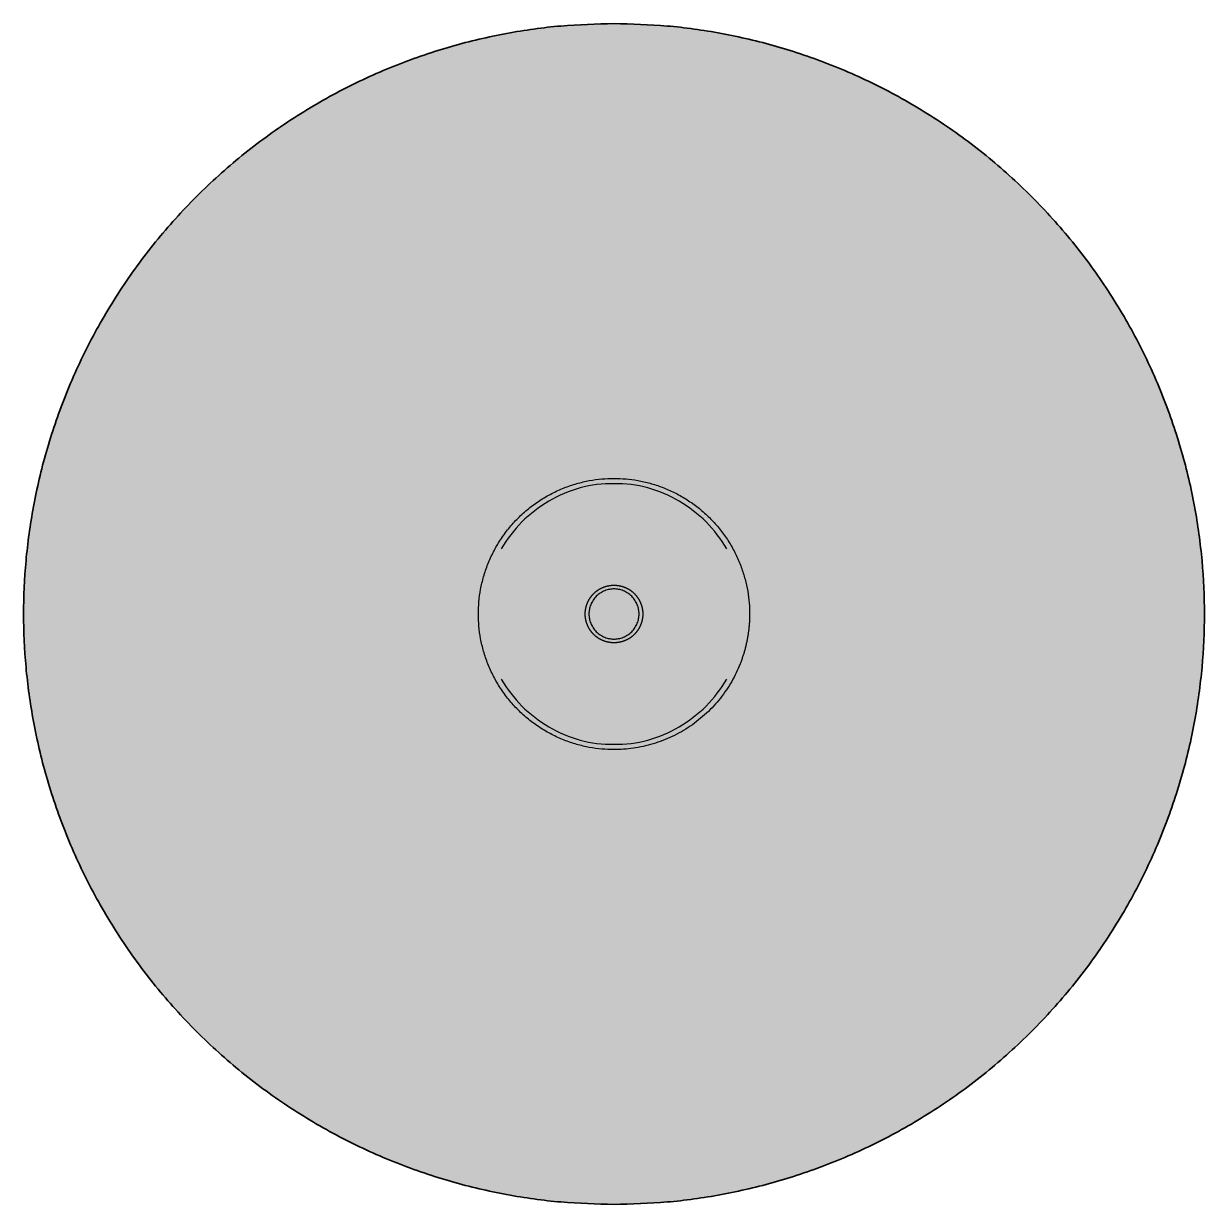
# Model space of a CAD drawing. Header units: millimetres. Extents: x 0 to 747, y 0 to 497.
# Drawn here: x 417.3 to 747.3, y 61.5 to 391.5 of the extents above; entities that cross this region are included whole.
import ezdxf

# ---------------------------------------------------------------- set-up
doc = ezdxf.new("R2010")
doc.units = ezdxf.units.MM
doc.layers.add('Blocks', color=7, linetype='Continuous')
doc.layers.add('Blocks$Fill', color=7, linetype='Continuous', true_color=0xffffff)
doc.layers.add('Blocks$Inner', color=7, linetype='Continuous', lineweight=25, true_color=0x007f00)
doc.layers.add('Blocks$Outline', color=7, linetype='Continuous', lineweight=35, true_color=0xff3f3f)

# ---------------------------------------------------------------- blocks, each defined once
blk = doc.blocks.new('PH 3½ 2½ Table Lamp Top')
at = {"layer": 'Blocks$Fill'}
blk.add_hatch(color=256, dxfattribs=at).paths.add_polyline_path([(165, -165), (168.66, -164.96), (172.36, -164.84), (176.08, -164.63), (179.83, -164.33), (183.6, -163.95), (187.39, -163.47), (191.2, -162.91), (195.02, -162.25), (198.86, -161.49), (202.7, -160.63), (206.55, -159.68), (210.4, -158.63), (214.25, -157.48), (218.09, -156.23), (221.92, -154.87), (225.74, -153.42), (229.53, -151.86), (233.31, -150.2), (237.06, -148.43), (240.78, -146.57), (244.47, -144.6), (248.12, -142.53), (251.73, -140.37), (255.29, -138.1), (258.8, -135.74), (262.26, -133.29), (265.66, -130.74), (269, -128.1), (272.27, -125.37), (275.48, -122.55), (278.61, -119.65), (281.67, -116.67), (284.65, -113.61), (287.55, -110.48), (290.37, -107.27), (293.1, -104), (295.74, -100.66), (298.29, -97.26), (300.74, -93.8), (303.1, -90.29), (305.37, -86.73), (307.53, -83.12), (309.6, -79.47), (311.57, -75.78), (313.43, -72.06), (315.2, -68.31), (316.86, -64.53), (318.42, -60.74), (319.87, -56.92), (321.23, -53.09), (322.48, -49.25), (323.63, -45.4), (324.68, -41.55), (325.63, -37.7), (326.49, -33.86), (327.25, -30.02), (327.91, -26.2), (328.47, -22.39), (328.95, -18.6), (329.33, -14.83), (329.63, -11.08), (329.84, -7.36), (329.96, -3.66), (330, 0), (329.96, 3.66), (329.84, 7.36), (329.63, 11.08), (329.33, 14.83), (328.95, 18.6), (328.47, 22.39), (327.91, 26.2), (327.25, 30.02), (326.49, 33.86), (325.63, 37.7), (324.68, 41.55), (323.63, 45.4), (322.48, 49.25), (321.23, 53.09), (319.87, 56.92), (318.42, 60.74), (316.86, 64.53), (315.2, 68.31), (313.43, 72.06), (311.57, 75.78), (309.6, 79.47), (307.53, 83.12), (305.37, 86.73), (303.1, 90.29), (300.74, 93.8), (298.29, 97.26), (295.74, 100.66), (293.1, 104), (290.37, 107.27), (287.55, 110.48), (284.65, 113.61), (281.67, 116.67), (278.61, 119.65), (275.48, 122.55), (272.27, 125.37), (269, 128.1), (265.66, 130.74), (262.26, 133.29), (258.8, 135.74), (255.29, 138.1), (251.73, 140.37), (248.12, 142.53), (244.47, 144.6), (240.78, 146.57), (237.06, 148.43), (233.31, 150.2), (229.53, 151.86), (225.74, 153.42), (221.92, 154.87), (218.09, 156.23), (214.25, 157.48), (210.4, 158.63), (206.55, 159.68), (202.7, 160.63), (198.86, 161.49), (195.02, 162.25), (191.2, 162.91), (187.39, 163.47), (183.6, 163.95), (179.83, 164.33), (176.08, 164.63), (172.36, 164.84), (168.66, 164.96), (165, 165), (161.34, 164.96), (157.64, 164.84), (153.92, 164.63), (150.17, 164.33), (146.4, 163.95), (142.61, 163.47), (138.8, 162.91), (134.98, 162.25), (131.14, 161.49), (127.3, 160.63), (123.45, 159.68), (119.6, 158.63), (115.75, 157.48), (111.91, 156.23), (108.08, 154.87), (104.26, 153.42), (100.47, 151.86), (96.69, 150.2), (92.94, 148.43), (89.22, 146.57), (85.53, 144.6), (81.88, 142.53), (78.27, 140.37), (74.71, 138.1), (71.2, 135.74), (67.74, 133.29), (64.34, 130.74), (61, 128.1), (57.73, 125.37), (54.52, 122.55), (51.39, 119.65), (48.33, 116.67), (45.35, 113.61), (42.45, 110.48), (39.63, 107.27), (36.9, 104), (34.26, 100.66), (31.71, 97.26), (29.26, 93.8), (26.9, 90.29), (24.63, 86.73), (22.47, 83.12), (20.4, 79.47), (18.43, 75.78), (16.57, 72.06), (14.8, 68.31), (13.14, 64.53), (11.58, 60.74), (10.13, 56.92), (8.77, 53.09), (7.52, 49.25), (6.37, 45.4), (5.32, 41.55), (4.37, 37.7), (3.51, 33.86), (2.75, 30.02), (2.09, 26.2), (1.53, 22.39), (1.05, 18.6), (0.67, 14.83), (0.37, 11.08), (0.16, 7.36), (0.04, 3.66), (0, 0), (0.04, -3.66), (0.16, -7.36), (0.37, -11.08), (0.67, -14.83), (1.05, -18.6), (1.53, -22.39), (2.09, -26.2), (2.75, -30.02), (3.51, -33.86), (4.37, -37.7), (5.32, -41.55), (6.37, -45.4), (7.52, -49.25), (8.77, -53.09), (10.13, -56.92), (11.58, -60.74), (13.14, -64.53), (14.8, -68.31), (16.57, -72.06), (18.43, -75.78), (20.4, -79.47), (22.47, -83.12), (24.63, -86.73), (26.9, -90.29), (29.26, -93.8), (31.71, -97.26), (34.26, -100.66), (36.9, -104), (39.63, -107.27), (42.45, -110.48), (45.35, -113.61), (48.33, -116.67), (51.39, -119.65), (54.52, -122.55), (57.73, -125.37), (61, -128.1), (64.34, -130.74), (67.74, -133.29), (71.2, -135.74), (74.71, -138.1), (78.27, -140.37), (81.88, -142.53), (85.53, -144.6), (89.22, -146.57), (92.94, -148.43), (96.69, -150.2), (100.47, -151.86), (104.26, -153.42), (108.08, -154.87), (111.91, -156.23), (115.75, -157.48), (119.6, -158.63), (123.45, -159.68), (127.3, -160.63), (131.14, -161.49), (134.98, -162.25), (138.8, -162.91), (142.61, -163.47), (146.4, -163.95), (150.17, -164.33), (153.92, -164.63), (157.64, -164.84), (161.34, -164.96)], flags=0)
at = {"layer": 'Blocks$Inner'}
for points, weights, knots in [([(165, 165), (0, 165), (0, 0), (0, -165), (165, -165)], [1, 0.707106781187, 1, 0.707106781187, 1], [518.362773, 518.362773, 518.362773, 777.544159, 777.544159, 1036.725546, 1036.725546, 1036.725546]), ([(165, -165), (330, -165), (330, 0), (330, 165), (165, 165)], [1, 0.707106781187, 1, 0.707106781187, 1], [1036.725546, 1036.725546, 1036.725546, 1295.906932, 1295.906932, 1555.088319, 1555.088319, 1555.088319]), ([(165, -37.9), (127.1, -37.9), (127.1, 0), (127.1, 37.9), (165, 37.9)], [1, 0.707106781187, 1, 0.707106781187, 1], [-59.530591, -59.530591, -59.530591, 0, 0, 59.530591, 59.530591, 59.530591]), ([(165, -8.05), (163.46, -8.05), (162.04, -7.48), (160.49, -6.87), (159.31, -5.69), (158.13, -4.51), (157.52, -2.96), (156.95, -1.54), (156.95, 0), (156.95, 1.54), (157.52, 2.96), (158.13, 4.51), (159.31, 5.69), (160.49, 6.87), (162.04, 7.48), (163.46, 8.05), (165, 8.05)], [1, 0.926776695297, 0.890165042945, 0.853553390593, 0.853553390593, 0.853553390593, 0.890165042945, 0.926776695297, 1, 0.926776695297, 0.890165042945, 0.853553390593, 0.853553390593, 0.853553390593, 0.890165042945, 0.926776695297, 1], [25.621548, 25.621548, 25.621548, 28.692517, 28.692517, 32.026934, 32.026934, 35.361352, 35.361352, 38.432321, 38.432321, 41.503291, 41.503291, 44.837708, 44.837708, 48.172125, 48.172125, 51.243095, 51.243095, 51.243095]), ([(165, 7), (158, 7), (158, 0), (158, -7), (165, -7)], [1, 0.707106781187, 1, 0.707106781187, 1], [-21.991134, -21.991134, -21.991134, -10.995567, -10.995567, 0, 0, 0]), ([(165, 8.05), (166.54, 8.05), (167.96, 7.48), (169.51, 6.87), (170.69, 5.69), (171.87, 4.51), (172.48, 2.96), (173.05, 1.54), (173.05, 0), (173.05, -1.54), (172.48, -2.96), (171.87, -4.51), (170.69, -5.69), (169.51, -6.87), (167.96, -7.48), (166.54, -8.05), (165, -8.05)], [1, 0.926776695297, 0.890165042945, 0.853553390593, 0.853553390593, 0.853553390593, 0.890165042945, 0.926776695297, 1, 0.926776695297, 0.890165042945, 0.853553390593, 0.853553390593, 0.853553390593, 0.890165042945, 0.926776695297, 1], [51.243095, 51.243095, 51.243095, 54.314065, 54.314065, 57.648482, 57.648482, 60.982899, 60.982899, 64.053869, 64.053869, 67.124838, 67.124838, 70.459256, 70.459256, 73.793673, 73.793673, 76.864643, 76.864643, 76.864643]), ([(165, -7), (172, -7), (172, 0), (172, 7), (165, 7)], [1, 0.707106781187, 1, 0.707106781187, 1], [0, 0, 0, 10.995567, 10.995567, 21.991134, 21.991134, 21.991134])]:
    blk.add_rational_spline(points, weights, degree=2, knots=knots, dxfattribs=at)
for points in [[(165, 36.41), (158.57, 36.56), (152.27, 34.75), (146.79, 31.53)], [(183.21, 31.53), (177.73, 34.75), (171.43, 36.56), (165, 36.41)], [(146.79, 31.53), (141.31, 28.32), (136.65, 23.7), (133.47, 18.21)], [(196.53, 18.21), (193.35, 23.7), (188.69, 28.32), (183.21, 31.53)], [(133.47, -18.21), (136.65, -23.7), (141.31, -28.32), (146.79, -31.53)], [(183.21, -31.53), (188.69, -28.32), (193.35, -23.7), (196.53, -18.21)], [(146.79, -31.53), (152.27, -34.75), (158.57, -36.56), (165, -36.41)], [(165, -36.41), (171.43, -36.56), (177.73, -34.75), (183.21, -31.53)]]:
    blk.add_open_spline(points, degree=3, dxfattribs=at)
for points, weights in [([(165, 37.9), (200.7, 37.9), (202.83, 2.26)], [1, 0.727873803451, 1]), ([(202.83, 2.26), (203.33, -6.13), (200.24, -13.95)], [1, 0.976267580364, 1]), ([(200.24, -13.95), (190.76, -37.9), (165, -37.9)], [1, 0.827071553604, 1])]:
    blk.add_rational_spline(points, weights, degree=2, dxfattribs=at)
at = {"layer": 'Blocks$Outline'}
for points in [[(165, 165), (0, 165), (0, 0), (0, -165), (165, -165)], [(165, -165), (330, -165), (330, 0), (330, 165), (165, 165)]]:
    blk.add_rational_spline(points, [1, 0.707106781187, 1, 0.707106781187, 1], degree=2, knots=[0, 0, 0, 259.181386, 259.181386, 518.362773, 518.362773, 518.362773], dxfattribs=at)

msp = doc.modelspace()

# ---------------------------------------------------------------- block references
at = {"layer": 'Blocks'}
msp.add_blockref('PH 3½ 2½ Table Lamp Top', (417.35, 226.53), dxfattribs=at)

doc.saveas('drawing.dxf')
